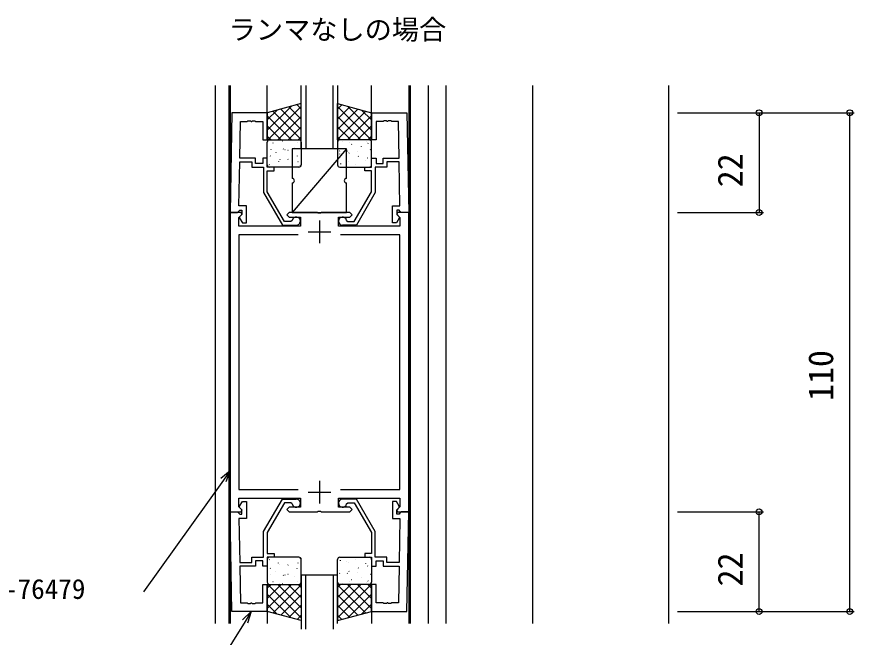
# Model space of a CAD drawing. Units: millimetres, scale not verified. Extents: x -437 to 438, y -344 to 341.
# Drawn here: x -111 to 73.8, y -82.2 to 54.6 of the extents above; entities that cross this region are included whole.
import ezdxf
from ezdxf.enums import TextEntityAlignment as Align

# ---------------------------------------------------------------- set-up
doc = ezdxf.new("R2010")
doc.units = ezdxf.units.MM
doc.header["$LTSCALE"] = 2
for name, color, linetype in [('0-1_USER1', 3, 'Continuous'), ('0-2_YKK_11', 7, 'Continuous'), ('0-3_YKK_12', 2, 'Continuous'), ('0-4_YKK_13', 4, 'Continuous'), ('0-6_YKK_D', 6, 'Continuous')]:
    doc.layers.add(name, color=color, linetype=linetype)
doc.styles.add('ＭＳ ゴシック', font='')
doc.styles.get('ＭＳ ゴシック').set_extended_font_data('MS Gothic')

msp = doc.modelspace()

# ---------------------------------------------------------------- linework, layer by layer
at = {"layer": '0-2_YKK_11'}
for p, q in [((-44.197, 9.647), (-44.197, 4.647)), ((-46.697, 7.147), (-41.697, 7.147)), ((-44.197, -47.753), (-44.197, -52.753)), ((-46.697, -50.253), (-41.697, -50.253))]:
    msp.add_line(p, q, dxfattribs=at)
for points in [[(-63.515, 33.447), (-63.899, 11.447), (-62.269, 11.447), (-61.969, 11.747), (-61.769, 11.947), (-61.299, 11.947), (-61.299, 10.997), (-61.799, 10.497), (-61.799, 10.186), (-61.199, 9.147), (-60.299, 9.147), (-60.299, 12.947), (-61.943, 12.947), (-61.774, 22.647), (-59.099, 22.647), (-59.099, 21.447), (-56.499, 21.447), (-56.499, 15.815), (-52.361, 8.647), (-49.299, 8.647)], [(-50.187, 9.697), (-50.483, 9.447), (-51.899, 9.447), (-55.699, 16.029), (-55.699, 20.647), (-54.199, 20.647), (-54.199, 21.447), (-55.699, 21.447), (-55.699, 23.447), (-56.699, 23.447), (-56.699, 22.247), (-58.299, 22.247), (-58.299, 23.447), (-61.76, 23.447), (-61.619, 31.517), (-60.158, 31.517), (-59.974, 31.637), (-59.424, 31.637), (-59.241, 31.517), (-59.158, 31.517), (-58.974, 31.637), (-58.424, 31.637), (-58.241, 31.517), (-56.699, 31.517), (-56.699, 27.447), (-55.699, 27.447), (-55.699, 33.447), (-63.515, 33.447)], [(-24.879, 33.447), (-24.495, 11.447), (-26.125, 11.447), (-26.425, 11.747), (-26.625, 11.947), (-27.095, 11.947), (-27.095, 10.997), (-26.595, 10.497), (-26.595, 10.186), (-27.195, 9.147), (-28.095, 9.147), (-28.095, 12.947), (-26.452, 12.947), (-26.621, 22.647), (-29.295, 22.647), (-29.295, 21.447), (-31.895, 21.447), (-31.895, 15.815), (-36.033, 8.647), (-39.095, 8.647)], [(-38.208, 9.697), (-37.912, 9.447), (-36.495, 9.447), (-32.695, 16.029), (-32.695, 20.647), (-34.195, 20.647), (-34.195, 21.447), (-32.695, 21.447), (-32.695, 23.447), (-31.695, 23.447), (-31.695, 22.247), (-30.095, 22.247), (-30.095, 23.447), (-26.635, 23.447), (-26.776, 31.517), (-28.237, 31.517), (-28.42, 31.637), (-28.97, 31.637), (-29.154, 31.517), (-29.237, 31.517), (-29.42, 31.637), (-29.97, 31.637), (-30.154, 31.517), (-31.695, 31.517), (-31.695, 27.447), (-32.695, 27.447), (-32.695, 33.447), (-24.879, 33.447)], [(-63.897, 11.447), (-63.897, -54.553), (-61.422, -54.553), (-61.261, -54.165), (-61.967, -53.459), (-61.967, -51.553), (-48.397, -51.553), (-48.397, -53.553), (-50.897, -53.553), (-51.397, -54.053), (-50.897, -54.553), (-44.656, -54.553), (-44.472, -54.433), (-43.922, -54.433), (-43.739, -54.553), (-37.497, -54.553), (-36.997, -54.053), (-37.497, -53.553), (-39.997, -53.553), (-39.997, -51.553), (-26.427, -51.553), (-26.427, -53.459), (-27.134, -54.165), (-26.973, -54.553), (-24.497, -54.553), (-24.497, 11.447), (-26.973, 11.447), (-27.134, 11.059), (-26.427, 10.353), (-26.427, 8.447), (-39.997, 8.447), (-39.997, 10.447), (-37.497, 10.447), (-36.997, 10.947), (-37.497, 11.447), (-43.739, 11.447), (-43.922, 11.327), (-44.472, 11.327), (-44.656, 11.447), (-50.897, 11.447)], [(-50.897, 11.447), (-51.397, 10.947), (-50.897, 10.447), (-48.397, 10.447), (-48.397, 8.447), (-61.967, 8.447), (-61.967, 10.353), (-61.261, 11.059), (-61.422, 11.447), (-63.897, 11.447)], [(-48.871, 6.517), (-61.967, 6.517), (-61.967, -49.623), (-48.871, -49.623)], [(-39.523, -49.623), (-26.427, -49.623), (-26.427, 6.517), (-39.523, 6.517)], [(-63.515, -76.553), (-63.899, -54.553), (-62.269, -54.553), (-61.969, -54.853), (-61.769, -55.053), (-61.299, -55.053), (-61.299, -54.103), (-61.799, -53.603), (-61.799, -53.292), (-61.199, -52.253), (-60.299, -52.253), (-60.299, -56.053), (-61.943, -56.053), (-61.774, -65.753), (-59.099, -65.753), (-59.099, -64.553), (-56.499, -64.553), (-56.499, -58.92), (-52.361, -51.753), (-49.299, -51.753)], [(-50.187, -52.803), (-50.483, -52.553), (-51.899, -52.553), (-55.699, -59.135), (-55.699, -63.753), (-54.199, -63.753), (-54.199, -64.553), (-55.699, -64.553), (-55.699, -66.553), (-56.699, -66.553), (-56.699, -65.353), (-58.299, -65.353), (-58.299, -66.553), (-61.76, -66.553), (-61.619, -74.623), (-60.158, -74.623), (-59.974, -74.743), (-59.424, -74.743), (-59.241, -74.623), (-59.158, -74.623), (-58.974, -74.743), (-58.424, -74.743), (-58.241, -74.623), (-56.699, -74.623), (-56.699, -70.553), (-55.699, -70.553), (-55.699, -76.553), (-63.515, -76.553)], [(-24.879, -76.553), (-24.495, -54.553), (-26.125, -54.553), (-26.425, -54.853), (-26.625, -55.053), (-27.095, -55.053), (-27.095, -54.103), (-26.595, -53.603), (-26.595, -53.292), (-27.195, -52.253), (-28.095, -52.253), (-28.095, -56.053), (-26.452, -56.053), (-26.621, -65.753), (-29.295, -65.753), (-29.295, -64.553), (-31.895, -64.553), (-31.895, -58.92), (-36.033, -51.753), (-39.095, -51.753)], [(-38.208, -52.803), (-37.912, -52.553), (-36.495, -52.553), (-32.695, -59.135), (-32.695, -63.753), (-34.195, -63.753), (-34.195, -64.553), (-32.695, -64.553), (-32.695, -66.553), (-31.695, -66.553), (-31.695, -65.353), (-30.095, -65.353), (-30.095, -66.553), (-26.635, -66.553), (-26.776, -74.623), (-28.237, -74.623), (-28.42, -74.743), (-28.97, -74.743), (-29.154, -74.623), (-29.237, -74.623), (-29.42, -74.743), (-29.97, -74.743), (-30.154, -74.623), (-31.695, -74.623), (-31.695, -70.553), (-32.695, -70.553), (-32.695, -76.553), (-24.879, -76.553)]]:
    msp.add_lwpolyline(points, dxfattribs=at)
for centre, start, end in [((-49.299, 9.547), 270, 170.40594), ((-39.095, 9.547), 9.59406, 270), ((-49.299, -52.653), 189.59406, 90), ((-39.095, -52.653), 90, 350.40594)]:
    msp.add_arc(centre, 0.9, start, end, dxfattribs=at)
at = {"layer": '0-3_YKK_12'}
for p, q in [((-67.197, 39.447), (-67.197, -79.166)), ((-64.197, 39.447), (-64.197, -79.166)), ((-63.897, 39.447), (-63.897, -79.166)), ((-55.696, 33.447), (-55.696, 39.447)), ((-48.196, 25.447), (-48.196, 39.447)), ((-47.196, 39.447), (-47.196, 25.447)), ((-41.196, 25.447), (-41.196, 39.447)), ((-40.196, 39.447), (-40.195, 25.447)), ((-32.699, 33.447), (-32.699, 39.447)), ((-24.497, 39.447), (-24.497, -79.166)), ((-24.197, 39.447), (-24.197, -79.166)), ((-20.197, 39.447), (-20.197, -79.166)), ((-16.297, 39.447), (-16.297, -79.166)), ((2.803, 39.447), (2.803, -79.166)), ((32.803, 39.447), (32.803, -79.166)), ((-48.196, 25.447), (-48.196, 37.358)), ((-47.196, 37.358), (-47.196, 25.447)), ((-41.196, 25.447), (-41.196, 37.358)), ((-40.699, 25.447), (-48.199, 25.447)), ((-40.699, 25.447), (-48.199, 25.447)), ((-40.195, -68.553), (-48.199, -68.553)), ((-48.196, -68.553), (-48.196, -79.166)), ((-48.196, -68.553), (-48.196, -80.464)), ((-47.196, -79.166), (-47.196, -68.553)), ((-47.196, -80.464), (-47.196, -68.553)), ((-41.196, -68.553), (-41.196, -79.166)), ((-41.196, -68.553), (-41.196, -80.464)), ((-55.699, -76.553), (-55.699, -79.166)), ((-32.695, -76.553), (-32.695, -79.166))]:
    msp.add_line(p, q, dxfattribs=at)
msp.add_lwpolyline([(-40.196, -79.166), (-40.195, -68.553), (-48.199, -68.553)], dxfattribs=at)
at = {"layer": '0-4_YKK_13'}
for p, q in [((-49.135, 35.198), (-48.199, 34.262)), ((-39.26, 35.198), (-40.195, 34.262)), ((-50.445, 34.848), (-55.699, 29.594)), ((-53.507, 34.032), (-55.699, 31.839)), ((-48.199, 34.849), (-55.601, 27.447)), ((-54.452, 33.78), (-48.199, 27.527)), ((-52.68, 34.252), (-48.199, 29.772)), ((-50.908, 34.725), (-48.199, 32.017)), ((-40.195, 34.849), (-32.794, 27.447)), ((-37.487, 34.725), (-40.195, 32.017)), ((-35.715, 34.252), (-40.195, 29.772)), ((-33.942, 33.78), (-40.195, 27.527)), ((-37.95, 34.848), (-32.695, 29.594)), ((-34.888, 34.032), (-32.695, 31.839)), ((-55.699, 32.782), (-50.365, 27.447)), ((-48.199, 32.604), (-53.356, 27.447)), ((-40.195, 32.604), (-35.039, 27.447)), ((-32.695, 32.782), (-38.03, 27.447)), ((-55.699, 30.536), (-52.61, 27.447)), ((-48.199, 30.359), (-51.111, 27.447)), ((-40.195, 30.359), (-37.284, 27.447)), ((-32.695, 30.536), (-35.785, 27.447)), ((-55.699, 28.291), (-54.855, 27.447)), ((-48.199, 28.114), (-48.866, 27.447)), ((-40.195, 28.114), (-39.529, 27.447)), ((-32.695, 28.291), (-33.54, 27.447)), ((-55.699, 21.947), (-55.699, 26.947)), ((-55.199, 27.447), (-48.699, 27.447)), ((-54.465, 26.827), (-54.421, 26.803)), ((-53.072, 27.352), (-53.066, 27.345)), ((-52.388, 27.259), (-52.344, 27.235)), ((-49.078, 26.907), (-49.071, 26.899)), ((-48.199, 26.947), (-48.199, 21.947)), ((-40.195, 26.947), (-40.195, 21.947)), ((-33.195, 27.447), (-39.695, 27.447)), ((-39.067, 27.206), (-39.11, 27.182)), ((-37.575, 26.81), (-37.582, 26.802)), ((-37.042, 26.472), (-37.086, 26.448)), ((-34.965, 26.04), (-35.009, 26.016)), ((-33.814, 26.995), (-33.821, 26.987)), ((-33.455, 26.728), (-33.502, 26.64)), ((-32.695, 21.947), (-32.695, 26.947)), ((-54.892, 25.37), (-54.885, 25.362)), ((-53.822, 24.635), (-53.778, 24.611)), ((-52.174, 25.48), (-52.127, 25.392)), ((-51.797, 25.369), (-51.753, 25.345)), ((-51.131, 25.185), (-51.124, 25.177)), ((-38.197, 25.447), (-50.197, 11.447)), ((-49.72, 25.801), (-49.677, 25.777)), ((-39.784, 24.344), (-39.79, 24.337)), ((-39.71, 25.015), (-39.753, 24.991)), ((-38.024, 25.074), (-38.071, 24.986)), ((-37.633, 24.582), (-37.677, 24.558)), ((-35.789, 24.79), (-35.796, 24.782)), ((-32.94, 25.306), (-32.984, 25.282)), ((-55.063, 23.956), (-55.017, 23.867)), ((-53.23, 22.745), (-53.187, 22.721)), ((-52.917, 23.165), (-52.91, 23.157)), ((-51.154, 23.177), (-51.11, 23.154)), ((-49.129, 23.912), (-49.085, 23.888)), ((-48.922, 22.719), (-48.916, 22.712)), ((-39.531, 22.223), (-39.578, 22.134)), ((-38.276, 22.391), (-38.32, 22.367)), ((-37.731, 22.622), (-37.738, 22.615)), ((-35.608, 23.848), (-35.652, 23.824)), ((-33.97, 22.807), (-33.977, 22.8)), ((-33.532, 23.416), (-33.576, 23.392)), ((-55.255, 22.011), (-55.211, 21.987)), ((-48.699, 21.447), (-55.199, 21.447)), ((-48.486, 21.72), (-48.442, 21.696)), ((-39.695, 21.447), (-33.195, 21.447)), ((-36.2, 21.958), (-36.243, 21.934)), ((-50.197, 17.947), (-50.197, 11.447)), ((-48.699, -64.553), (-55.199, -64.553)), ((-39.695, -64.553), (-33.195, -64.553)), ((-55.699, -65.053), (-55.699, -70.053)), ((-55.255, -65.117), (-55.211, -65.093)), ((-53.23, -65.851), (-53.187, -65.827)), ((-52.917, -66.271), (-52.91, -66.263)), ((-51.154, -66.283), (-51.11, -66.259)), ((-48.922, -65.825), (-48.916, -65.817)), ((-48.486, -64.826), (-48.442, -64.802)), ((-48.199, -70.053), (-48.199, -65.053)), ((-40.195, -70.053), (-40.195, -65.053)), ((-39.531, -65.328), (-39.578, -65.24)), ((-38.276, -65.496), (-38.32, -65.472)), ((-37.731, -65.728), (-37.738, -65.72)), ((-36.2, -65.064), (-36.243, -65.04)), ((-33.97, -65.913), (-33.977, -65.905)), ((-33.532, -66.521), (-33.576, -66.497)), ((-32.695, -65.053), (-32.695, -70.053)), ((-55.063, -67.061), (-55.017, -66.973)), ((-53.822, -67.741), (-53.778, -67.717)), ((-51.131, -68.29), (-51.124, -68.283)), ((-49.129, -67.017), (-49.085, -66.993)), ((-39.784, -67.45), (-39.79, -67.442)), ((-39.71, -68.12), (-39.753, -68.096)), ((-38.024, -68.18), (-38.071, -68.091)), ((-37.633, -67.688), (-37.677, -67.664)), ((-35.789, -67.896), (-35.796, -67.888)), ((-35.608, -66.954), (-35.652, -66.93)), ((-54.892, -68.475), (-54.885, -68.468)), ((-54.465, -69.932), (-54.421, -69.908)), ((-52.174, -68.586), (-52.127, -68.497)), ((-51.797, -68.475), (-51.753, -68.451)), ((-49.72, -68.907), (-49.677, -68.883)), ((-49.078, -70.012), (-49.071, -70.005)), ((-37.575, -69.915), (-37.582, -69.908)), ((-37.042, -69.578), (-37.086, -69.554)), ((-34.965, -69.145), (-35.009, -69.121)), ((-33.814, -70.1), (-33.821, -70.093)), ((-33.455, -69.834), (-33.502, -69.745)), ((-32.94, -68.411), (-32.984, -68.387)), ((-55.699, -71.397), (-54.855, -70.553)), ((-55.699, -73.642), (-52.61, -70.553)), ((-55.699, -75.887), (-50.365, -70.553)), ((-48.199, -77.955), (-55.601, -70.553)), ((-55.199, -70.553), (-48.699, -70.553)), ((-54.452, -76.885), (-48.199, -70.632)), ((-48.199, -75.71), (-53.356, -70.553)), ((-53.072, -70.458), (-53.066, -70.451)), ((-52.388, -70.365), (-52.344, -70.341)), ((-48.199, -73.465), (-51.111, -70.553)), ((-48.199, -71.219), (-48.866, -70.553)), ((-40.195, -71.219), (-39.529, -70.553)), ((-40.195, -73.465), (-37.284, -70.553)), ((-40.195, -75.71), (-35.039, -70.553)), ((-40.195, -77.955), (-32.794, -70.553)), ((-33.942, -76.885), (-40.195, -70.632)), ((-33.195, -70.553), (-39.695, -70.553)), ((-39.067, -70.312), (-39.11, -70.288)), ((-32.695, -75.887), (-38.03, -70.553)), ((-32.695, -73.642), (-35.785, -70.553)), ((-32.695, -71.397), (-33.54, -70.553)), ((-50.445, -77.954), (-55.699, -72.7)), ((-52.68, -77.358), (-48.199, -72.877)), ((-35.715, -77.358), (-40.195, -72.877)), ((-37.95, -77.954), (-32.695, -72.7)), ((-53.507, -77.138), (-55.699, -74.945)), ((-50.908, -77.831), (-48.199, -75.122)), ((-37.487, -77.831), (-40.195, -75.122)), ((-34.888, -77.138), (-32.695, -74.945)), ((-49.135, -78.303), (-48.199, -77.367)), ((-39.26, -78.303), (-40.195, -77.367))]:
    msp.add_line(p, q, dxfattribs=at)
for points in [[(-48.199, 35.447), (-55.699, 33.447), (-55.699, 27.447), (-48.199, 27.447)], [(-40.195, 35.447), (-32.695, 33.447), (-32.695, 27.447), (-40.195, 27.447)], [(-48.199, -78.553), (-55.699, -76.553), (-55.699, -70.553), (-48.199, -70.553)], [(-40.195, -78.553), (-32.695, -76.553), (-32.695, -70.553), (-40.195, -70.553)]]:
    msp.add_lwpolyline(points, close=True, dxfattribs=at)
for points in [[(-38.197, 18.947), (-38.197, 25.447), (-50.197, 25.447), (-50.197, 18.947)], [(-50.197, 11.447), (-38.197, 11.447), (-38.197, 17.947)]]:
    msp.add_lwpolyline(points, dxfattribs=at)
for centre, start, end in [((-55.199, 26.947), 90, 180), ((-48.699, 26.947), 0, 90), ((-39.695, 26.947), 90, 180), ((-33.195, 26.947), 360, 90), ((-55.199, 21.947), 180, 270), ((-48.699, 21.947), 270, 0), ((-39.695, 21.947), 180, 270), ((-33.195, 21.947), 270, 360), ((-50.197, 18.447), 270, 90), ((-38.197, 18.447), 90, 270), ((-55.199, -65.053), 90, 180), ((-48.699, -65.053), 360, 90), ((-39.695, -65.053), 90, 180), ((-33.195, -65.053), 0, 90), ((-55.199, -70.053), 180, 270), ((-48.699, -70.053), 270, 360), ((-39.695, -70.053), 180, 270), ((-33.195, -70.053), 270, 0)]:
    msp.add_arc(centre, 0.5, start, end, dxfattribs=at)
at = {"layer": '0-6_YKK_D'}
for p, q in [((34.803, 33.447), (73.803, 33.447)), ((34.803, 33.447), (53.803, 33.447)), ((52.803, 33.447), (52.803, 11.447)), ((72.803, -76.553), (72.803, 33.447)), ((34.803, 11.447), (53.803, 11.447)), ((34.803, -54.553), (53.803, -54.553)), ((52.803, -76.553), (52.803, -54.553)), ((34.803, -76.553), (73.803, -76.553)), ((34.803, -76.553), (53.803, -76.553))]:
    msp.add_line(p, q, dxfattribs=at)
for points in [[(-63.897, -45.471), (-65.378, -47.547), (-82.975, -72.212)], [(-65.935, -47.15), (-63.897, -45.471), (-64.822, -47.944)], [(-59.264, -76.553), (-60.61, -78.719), (-74.176, -100.549)], [(-61.19, -78.358), (-59.264, -76.553), (-60.03, -79.079)]]:
    msp.add_lwpolyline(points, dxfattribs=at)
for centre in [(52.803, 33.447), (72.803, 33.447), (52.803, 11.447), (52.803, -54.553), (52.803, -76.553), (72.803, -76.553)]:
    msp.add_circle(centre, 0.637, dxfattribs=at)

# ---------------------------------------------------------------- texts
at = {"layer": '0-1_USER1', "style": 'ＭＳ ゴシック'}
msp.add_text('ランマなしの場合', height=4.399, dxfattribs=at).set_placement((-64.217, 48.252), align=Align.BOTTOM_LEFT)
at = {"layer": '0-6_YKK_D', "style": 'ＭＳ ゴシック'}
for s, p in [('22', (50.803, 16.993)), ('110', (70.803, -30.118)), ('22', (50.803, -71.007))]:
    msp.add_text(s, height=5.499, rotation=90, dxfattribs=at).set_placement(p, align=Align.BOTTOM_LEFT)
msp.add_text('2K-76479', height=4.399, dxfattribs=at).set_placement((-119.759, -75.077), align=Align.BOTTOM_LEFT)

doc.saveas('drawing.dxf')
